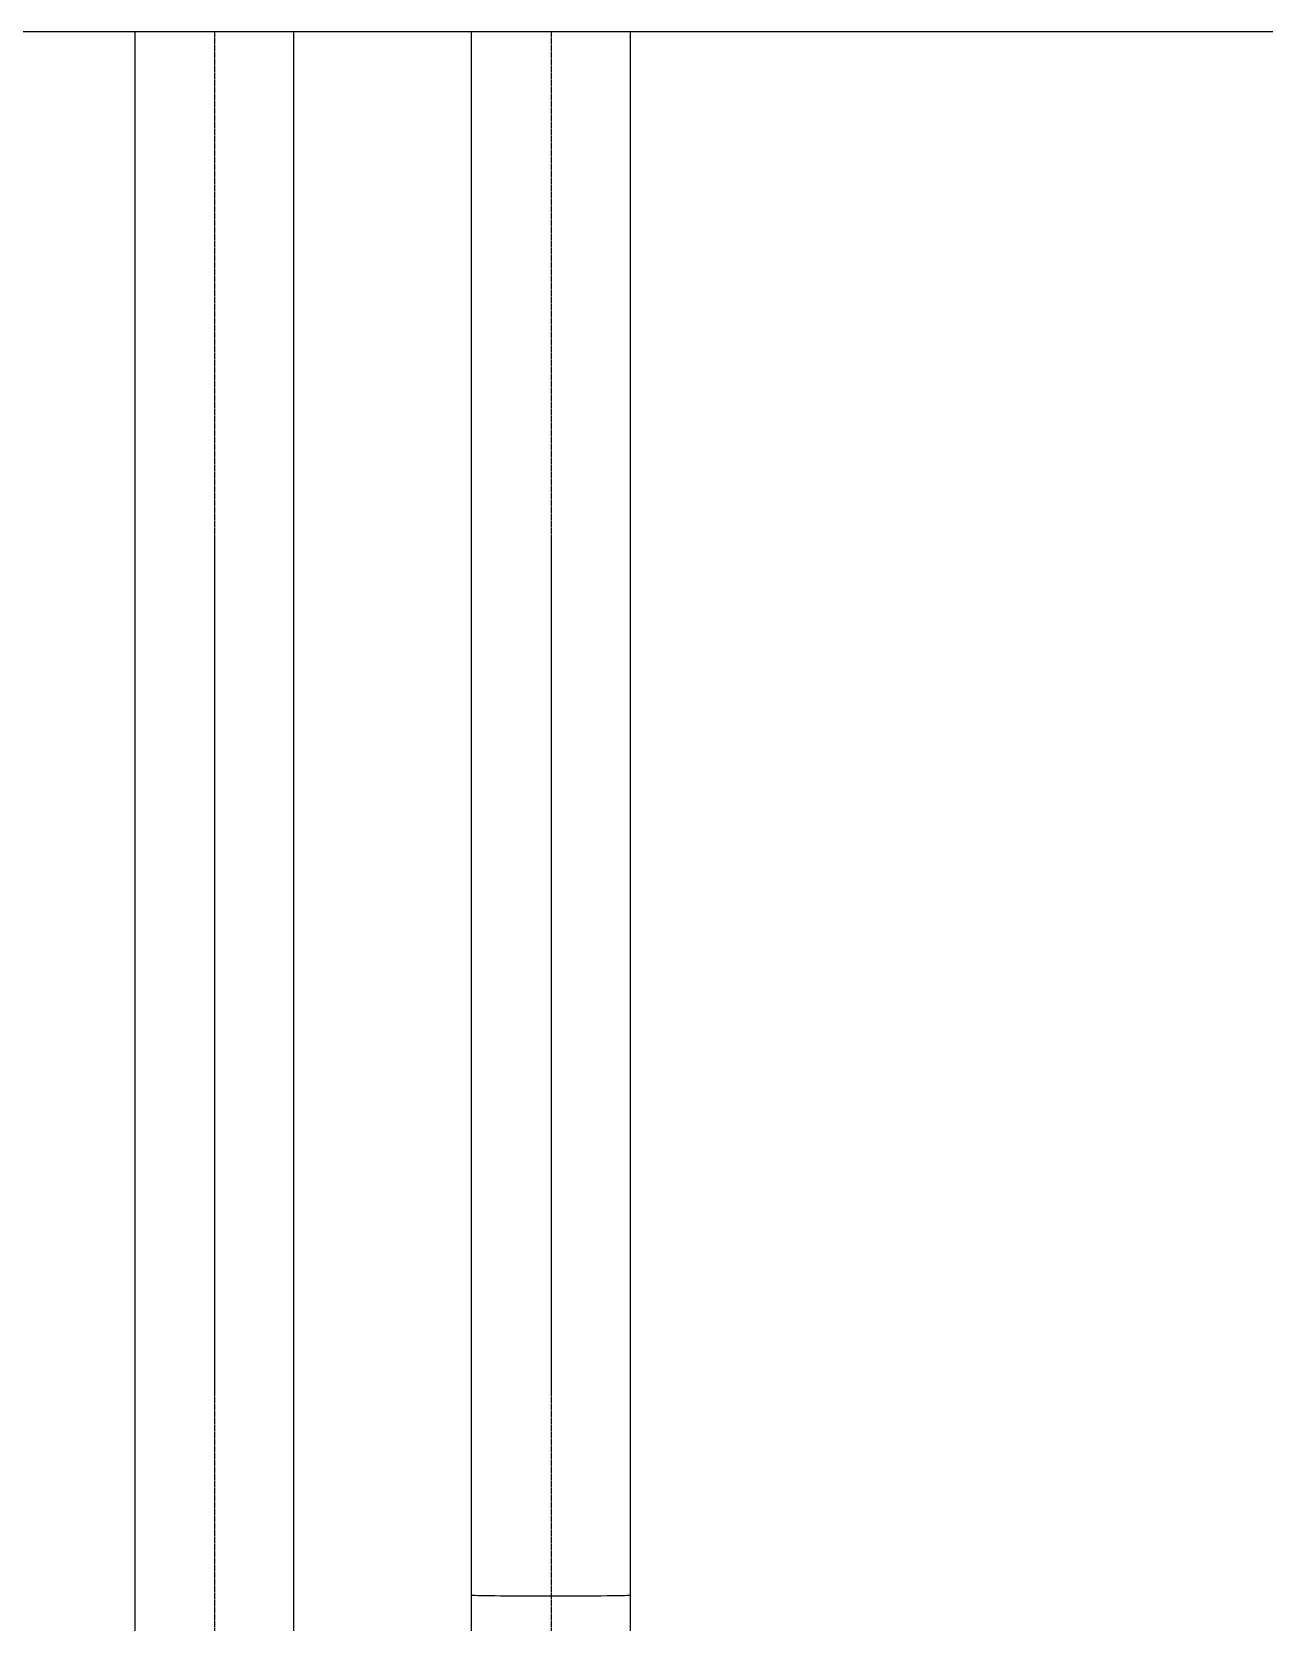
# Model space of a CAD drawing. Header units: millimetres. Extents: x 48717 to 75522, y 76128 to 88842.
# Drawn here: x 52957 to 53353, y 78725 to 79237 of the extents above; entities that cross this region are included whole.
import ezdxf

# ---------------------------------------------------------------- set-up
doc = ezdxf.new("R2010")
doc.units = ezdxf.units.MM
doc.linetypes.add('CENTER2', pattern=[1.125, 0.75, -0.125, 0.125, -0.125])
for name, color, linetype in [('Top (Plan) View2-CENTER', 1, 'CENTER2'), ('Top (Plan) View2-DV20-S1B-003c', 140, 'Continuous'), ('Top (Plan) View2-DV20-S1B-110b', 140, 'Continuous')]:
    doc.layers.add(name, color=color, linetype=linetype)

# ---------------------------------------------------------------- blocks, each defined once
blk = doc.blocks.new('*U646')
at = {"layer": 'Top (Plan) View2-DV20-S1B-003c', "color": 0, "linetype": 'ByBlock', "lineweight": -2}
blk.add_line((53609.49, 79236.69), (52730.26, 79236.69), dxfattribs=at)
blk = doc.blocks.new('*U651')
at = {"layer": 'Top (Plan) View2-CENTER'}
blk.add_line((53015.87, 79236.69), (53015.87, 78649.7), dxfattribs=at)
at = {"layer": 'Top (Plan) View2-DV20-S1B-110b', "color": 0, "linetype": 'ByBlock', "lineweight": -2}
for p, q in [((52990.37, 78649.7), (52990.37, 79236.69)), ((53041.37, 78649.69), (53041.37, 79236.69))]:
    blk.add_line(p, q, dxfattribs=at)
blk = doc.blocks.new('*U653')
at = {"layer": 'Top (Plan) View2-CENTER'}
blk.add_line((53123.99, 78733.92), (53123.99, 78700.18), dxfattribs=at)
at = {"layer": 'Top (Plan) View2-CENTER', "extrusion": (0, 0, -1)}
blk.add_ellipse((53048, 78700.19), major_axis=(53.74, -53.74), ratio=0.9999, start_param=-0.785348, end_param=0.171395, dxfattribs=at)
at = {"layer": 'Top (Plan) View2-DV20-S1B-003c', "color": 0, "linetype": 'ByBlock', "lineweight": -2}
for p, q in [((53098.49, 78700.18), (53098.49, 78734.18)), ((53149.49, 78700.18), (53149.49, 78734.18)), ((53048, 78649.69), (53014, 78649.7))]:
    blk.add_line(p, q, dxfattribs=at)
for centre in [(53123.99, 78734.18), (53123.99, 78700.18)]:
    blk.add_ellipse(centre, major_axis=(-25.5, 0), ratio=0.01, start_param=0, end_param=3.141593, dxfattribs=at)
at = {"layer": 'Top (Plan) View2-DV20-S1B-003c', "color": 0, "linetype": 'ByBlock', "lineweight": -2, "extrusion": (-1.39343e-14, 1.39329e-18, -1)}
blk.add_ellipse((53014, 78624.2), major_axis=(0, -25.5), ratio=0.009999, start_param=2.147472, end_param=3.141593, dxfattribs=at)
at = {"layer": 'Top (Plan) View2-DV20-S1B-003c', "color": 0, "linetype": 'ByBlock', "lineweight": -2, "extrusion": (0, 0, -1)}
for start_param, end_param in [(2.147052, 3.131592), (3.131592, 3.141593)]:
    blk.add_ellipse((53048, 78624.19), major_axis=(0, -25.5), ratio=0.009999, start_param=start_param, end_param=end_param, dxfattribs=at)
at = {"layer": 'Top (Plan) View2-DV20-S1B-003c', "color": 0, "linetype": 'ByBlock', "lineweight": -2}
for points, knots in [([(53098.49, 78700.18), (53098.49, 78694.89), (53097.66, 78689.61), (53094.39, 78679.55), (53091.96, 78674.78), (53085.74, 78666.23), (53081.96, 78662.44), (53073.4, 78656.23), (53068.63, 78653.8), (53058.58, 78650.53), (53053.29, 78649.69), (53048, 78649.69)], [6.283185, 6.283185, 6.283185, 6.283185, 6.597345, 6.597345, 6.911504, 6.911504, 7.225663, 7.225663, 7.539822, 7.539822, 7.853982, 7.853982, 7.853982, 7.853982]), ([(53149.49, 78700.18), (53149.49, 78689.55), (53147.81, 78678.93), (53141.24, 78658.71), (53136.36, 78649.12), (53129.51, 78639.69), (53128.89, 78638.87), (53128.26, 78638.06)], [6.2831853, 6.2831853, 6.2831853, 6.2831853, 6.5973446, 6.5973446, 6.9115038, 6.9115038, 6.9418771, 6.9418771, 6.9418771, 6.9418771])]:
    blk.add_open_spline(points, degree=3, knots=knots, dxfattribs=at)
blk = doc.blocks.new('*U656')
at = {"layer": 'Top (Plan) View2-CENTER'}
blk.add_line((53123.99, 79236.69), (53123.99, 78734.18), dxfattribs=at)
at = {"layer": 'Top (Plan) View2-DV20-S1B-003c', "color": 0, "linetype": 'ByBlock', "lineweight": -2}
for p, q in [((53098.49, 78734.18), (53098.49, 79236.69)), ((53149.49, 78734.18), (53149.49, 79236.69))]:
    blk.add_line(p, q, dxfattribs=at)
for start_param, end_param in [(0, 1.570796), (1.570796, 3.141593)]:
    blk.add_ellipse((53123.99, 78734.18), major_axis=(-25.5, 0), ratio=0.01, start_param=start_param, end_param=end_param, dxfattribs=at)

msp = doc.modelspace()

# ---------------------------------------------------------------- block references
at = {"layer": 'Top (Plan) View2-DV20-S1B-003c'}
for name in ['*U656', '*U646', '*U653']:
    msp.add_blockref(name, (0, 0), dxfattribs=at)
at = {"layer": 'Top (Plan) View2-DV20-S1B-110b'}
msp.add_blockref('*U651', (0, 0), dxfattribs=at)

doc.saveas('drawing.dxf')
